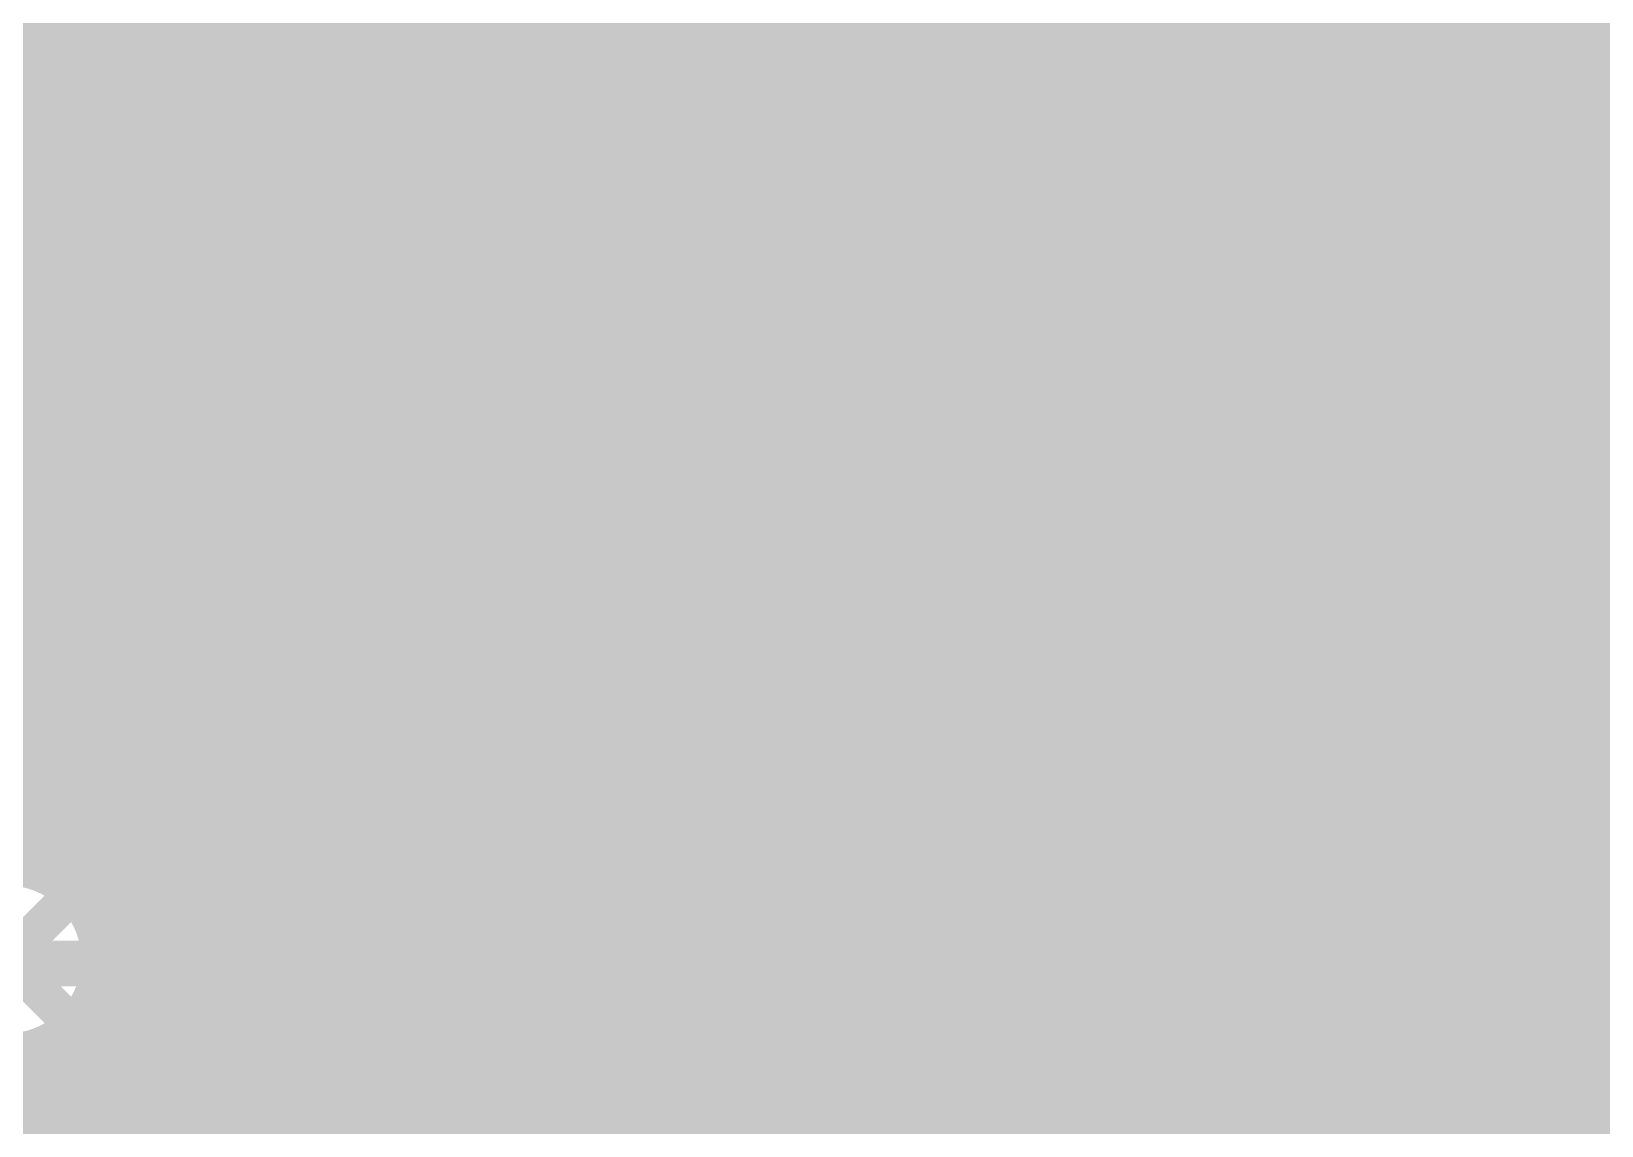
# Model space of a CAD drawing. Extents: x -3 to 92, y -53 to 125.
# Drawn here: x 9.05 to 19.73, y 26.81 to 34.25 of the extents above; entities that cross this region are included whole.
import ezdxf

# ---------------------------------------------------------------- set-up
doc = ezdxf.new("R2010")
doc.units = 0
doc.header["$MEASUREMENT"] = 0
doc.layers.get('0').update_dxf_attribs({"linetype": 'CONTINUOUS'})
for name, color, linetype in [('23-325-0_AST', 7, 'CONTINUOUS'), ('23-325-0_BOT', 7, 'CONTINUOUS'), ('23-325-0_DRD', 2, 'CONTINUOUS'), ('23-325-0_IN1', 4, 'CONTINUOUS'), ('23-325-0_IN2', 3, 'CONTINUOUS'), ('23-325-0_SMT', 10, 'CONTINUOUS'), ('23-325-0_SPT', 14, 'CONTINUOUS'), ('23-325-0_SST', 9, 'CONTINUOUS'), ('23-325-0_TOP', 12, 'CONTINUOUS'), ('THRUHOLE_TAP', 8, 'CONTINUOUS')]:
    doc.layers.add(name, color=color, linetype=linetype)

# ---------------------------------------------------------------- blocks, each defined once
blk = doc.blocks.new('OBLONG_52')
at = {"const_width": 0.29972}
blk.add_lwpolyline([(0.59944, 0), (-0.59944, 0)], dxfattribs=at)
at = {"const_width": 0.14986}
for points in [[(-0.67437, 0, 1), (-0.52451, 0, 1)], [(0.52451, 0, 1), (0.67437, 0, 1)]]:
    blk.add_lwpolyline(points, format="xyb", close=True, dxfattribs=at)
blk = doc.blocks.new('ROUND_68')
at = {"const_width": 0.29972}
blk.add_lwpolyline([(-0.14986, 0, 1), (0.14986, 0, 1)], format="xyb", close=True, dxfattribs=at)
blk = doc.blocks.new('ROUND_78')
at = {"const_width": 0.29972}
blk.add_lwpolyline([(-0.14986, 0, 1), (0.14986, 0, 1)], format="xyb", close=True, dxfattribs=at)
blk = doc.blocks.new('ROUND_79')
at = {"const_width": 0.29972}
blk.add_lwpolyline([(-0.14986, 0, 1), (0.14986, 0, 1)], format="xyb", close=True, dxfattribs=at)
blk = doc.blocks.new('RECTANGLE_7')
blk.add_solid([(0.4064, 0.4826), (0.4064, -0.4826), (-0.4064, 0.4826), (-0.4064, -0.4826)])
blk = doc.blocks.new('ROUND_84')
at = {"const_width": 0.10033}
blk.add_lwpolyline([(-0.050164, 0, 1), (0.050164, 0, 1)], format="xyb", close=True, dxfattribs=at)

msp = doc.modelspace()

# ---------------------------------------------------------------- linework, layer by layer
at = {"layer": '23-325-0_AST', "const_width": 0.1524}
for points in [[(7.4295, 34.0995), (10.3505, 34.0995), (10.3505, 35.7378), (7.4295, 35.7378), (7.4295, 34.0995)], [(11.2395, 34.0995), (14.1605, 34.0995), (14.1605, 35.7378), (11.2395, 35.7378), (11.2395, 34.0995)], [(15.0495, 34.0995), (17.9705, 34.0995), (17.9705, 35.7378), (15.0495, 35.7378), (15.0495, 34.0995)], [(10.3505, 33.8455), (7.4295, 33.8455), (7.4295, 32.2072), (10.3505, 32.2072), (10.3505, 33.8455)], [(17.9705, 33.8455), (15.0495, 33.8455), (15.0495, 32.2072), (17.9705, 32.2072), (17.9705, 33.8455)], [(9.11352, 32.54756), (8.63854, 32.54756), (9.11352, 33.22574), (9.11352, 33.39592), (9.05256, 33.56356), (8.69696, 33.56356), (8.63854, 33.39592)], [(9.53516, 33.05556), (9.89076, 33.05556), (9.95172, 32.88792), (9.95172, 32.71774), (9.89076, 32.54756), (9.53516, 32.54756), (9.47674, 32.71774), (9.47674, 32.88792), (9.71296, 33.56356)], [(15.42034, 33.05556), (15.77594, 33.05556), (15.89532, 33.22574), (15.89532, 33.39592), (15.77594, 33.56356), (15.42034, 33.56356), (15.42034, 32.54756)], [(16.25854, 32.71774), (16.31696, 32.54756), (16.67256, 32.54756), (16.73352, 32.71774), (16.73352, 33.05556), (16.61414, 33.22574), (16.25854, 33.22574), (16.25854, 33.56356), (16.73352, 33.56356)], [(17.27454, 32.54756), (17.15516, 32.71774), (17.09674, 32.88792), (17.09674, 33.22574), (17.15516, 33.39592), (17.27454, 33.56356), (17.39392, 33.56356), (17.51076, 33.39592), (17.57172, 33.22574), (17.57172, 32.88792), (17.51076, 32.71774), (17.39392, 32.54756), (17.27454, 32.54756)], [(15.71752, 33.05556), (15.89532, 32.54756)], [(17.9705, 31.9405), (15.0495, 31.9405), (15.0495, 30.3022), (17.9705, 30.3022), (17.9705, 31.9405)], [(15.54734, 31.15056), (15.90294, 31.15056), (16.02232, 31.32074), (16.02232, 31.49092), (15.90294, 31.65856), (15.54734, 31.65856), (15.54734, 30.64256)], [(16.38554, 30.81274), (16.44396, 30.64256), (16.79956, 30.64256), (16.86052, 30.81274), (16.86052, 31.15056), (16.74114, 31.32074), (16.38554, 31.32074), (16.38554, 31.65856), (16.86052, 31.65856)], [(17.69872, 30.98292), (17.22374, 30.98292), (17.45996, 31.65856), (17.57934, 31.65856), (17.57934, 30.64256)], [(15.84452, 31.15056), (16.02232, 30.64256)], [(7.9502, 30.98038), (7.44982, 30.48), (7.44982, 25.9842), (11.8491, 25.9842), (11.8491, 31.07944), (8.04926, 31.07944), (7.9502, 30.98038)], [(17.9705, 30.0355), (15.0495, 30.0355), (15.0495, 28.3972), (17.9705, 28.3972), (17.9705, 30.0355)], [(15.42034, 29.24556), (15.77594, 29.24556), (15.89532, 29.41574), (15.89532, 29.58592), (15.77594, 29.75356), (15.42034, 29.75356), (15.42034, 28.73756)], [(16.25854, 28.90774), (16.31696, 28.73756), (16.67256, 28.73756), (16.73352, 28.90774), (16.73352, 29.24556), (16.61414, 29.41574), (16.25854, 29.41574), (16.25854, 29.75356), (16.73352, 29.75356)], [(17.09674, 28.90774), (17.15516, 28.73756), (17.51076, 28.73756), (17.57172, 28.90774), (17.57172, 29.24556), (17.45234, 29.41574), (17.09674, 29.41574), (17.09674, 29.75356), (17.57172, 29.75356)], [(15.71752, 29.24556), (15.89532, 28.73756)], [(9.64946, 28.73248), (9.64946, 29.08808), (9.81964, 29.1465), (9.98982, 29.1465), (10.15746, 29.08808), (10.15746, 28.73248), (9.98982, 28.67152), (9.81964, 28.67152), (9.14146, 28.91028)], [(9.14146, 28.3083), (9.98982, 28.3083), (10.15746, 28.24988), (10.15746, 27.89428), (9.98982, 27.83332), (9.14146, 27.83332)], [(15.0495, 26.4795), (17.9705, 26.4795), (17.9705, 28.1178), (15.0495, 28.1178), (15.0495, 26.4795)], [(15.4305, 27.22626), (15.7861, 27.22626), (15.90548, 27.3939), (15.90548, 27.56408), (15.7861, 27.73426), (15.4305, 27.73426), (15.4305, 26.71826)], [(16.74368, 27.05608), (16.2687, 27.05608), (16.50746, 27.73426), (16.6243, 27.73426), (16.6243, 26.71826)], [(17.22628, 26.71826), (17.58188, 27.73426), (17.1069, 27.73426)], [(15.72768, 27.22626), (15.90548, 26.71826)]]:
    msp.add_lwpolyline(points, dxfattribs=at)
at = {"layer": '23-325-0_BOT', "const_width": 0.254}
for points in [[(12.2174, 44.831), (12.2174, -4.572)], [(12.446, 44.831), (12.446, -4.572)], [(12.6746, 44.831), (12.6746, -4.572)], [(12.9032, 44.831), (12.9032, -4.572)], [(13.1318, 44.831), (13.1318, -4.572)], [(13.3604, 44.831), (13.3604, -4.572)], [(13.589, 44.831), (13.589, -4.572)], [(13.8176, 44.831), (13.8176, -4.572)], [(14.0462, 44.831), (14.0462, -4.572)], [(14.2748, 44.831), (14.2748, -4.572)], [(14.5034, 44.831), (14.5034, -4.572)], [(14.732, 44.831), (14.732, -4.572)], [(14.9606, 44.831), (14.9606, -4.572)], [(15.1892, 44.831), (15.1892, -4.572)], [(15.4178, 44.831), (15.4178, -4.572)], [(15.6464, 44.831), (15.6464, -4.572)], [(15.875, 44.831), (15.875, -4.572)], [(16.1036, 44.831), (16.1036, -4.572)], [(16.3322, 44.831), (16.3322, -4.572)], [(19.304, 44.831), (19.304, -4.572)], [(19.5326, 44.831), (19.5326, -4.572)], [(19.6723, 44.831), (19.6723, 21.59)], [(9.3472, 40.8051), (9.3472, 28.3718)], [(9.4742, 40.6781), (9.4742, 28.17622)], [(9.7028, 40.4495), (9.7028, -4.572)], [(9.9314, 40.2209), (9.9314, -4.572)], [(10.16, 39.9923), (10.16, -4.572)], [(10.3886, 39.7637), (10.3886, -4.572)], [(10.6172, 39.5351), (10.6172, -4.572)], [(10.8458, 39.13378), (10.8458, -4.572)], [(11.9888, 39.0779), (11.9888, -4.572)], [(11.0744, 38.8493), (11.0744, -4.572)], [(11.303, 38.75278), (11.303, -4.572)], [(11.5316, 38.7477), (11.5316, -4.572)], [(11.7602, 38.83406), (11.7602, -4.572)], [(17.9324, 38.32098), (17.9324, 25.98674)], [(19.0754, 38.14572), (19.0754, -4.572)], [(18.161, 37.97808), (18.161, 26.02992)], [(18.8468, 37.92982), (18.8468, -4.572)], [(18.3896, 37.86886), (18.3896, 25.98674)], [(18.6182, 37.85616), (18.6182, 25.8318)], [(16.5608, 37.22878), (16.5608, -4.572)], [(16.7894, 35.6616), (16.7894, -4.572)], [(17.7038, 35.60826), (17.7038, 25.8318)], [(17.018, 35.49142), (17.018, -4.572)], [(17.2466, 35.43808), (17.2466, -4.572)], [(17.4752, 35.4711), (17.4752, 23.94966)], [(19.6723, 34.29), (9.3472, 34.29)], [(19.6723, 34.0614), (9.3472, 34.0614)], [(19.6723, 33.8328), (9.3472, 33.8328)], [(19.6723, 33.6042), (9.3472, 33.6042)], [(19.6723, 33.3756), (9.3472, 33.3756)], [(19.6723, 33.147), (9.3472, 33.147)], [(19.6723, 32.9184), (9.3472, 32.9184)], [(19.6723, 32.6898), (9.3472, 32.6898)], [(19.6723, 32.4612), (9.3472, 32.4612)], [(19.6723, 32.2326), (9.3472, 32.2326)], [(19.6723, 32.004), (9.3472, 32.004)], [(19.6723, 31.7754), (9.3472, 31.7754)], [(19.6723, 31.5468), (9.3472, 31.5468)], [(19.6723, 31.3182), (9.3472, 31.3182)], [(19.6723, 31.0896), (9.3472, 31.0896)], [(19.6723, 30.861), (9.3472, 30.861)], [(19.6723, 30.6324), (9.3472, 30.6324)], [(19.6723, 30.4038), (9.3472, 30.4038)], [(19.6723, 30.1752), (9.3472, 30.1752)], [(19.6723, 29.9466), (9.3472, 29.9466)], [(19.6723, 29.718), (9.3472, 29.718)], [(19.6723, 29.4894), (9.3472, 29.4894)], [(19.6723, 29.2608), (9.3472, 29.2608)], [(19.6723, 29.0322), (9.3472, 29.0322)], [(19.6723, 28.8036), (9.3472, 28.8036)], [(19.6723, 28.575), (9.3472, 28.575)], [(19.6723, 28.3464), (9.37006, 28.3464)], [(19.6723, 28.1178), (9.49452, 28.1178)], [(19.6723, 27.8892), (9.51738, 27.8892)], [(19.6723, 27.6606), (9.45388, 27.6606)], [(9.4742, 27.70378), (9.4742, -4.572)], [(9.2456, 27.4193), (9.2456, -4.572)], [(19.6723, 27.432), (9.26084, 27.432)], [(9.017, 27.32278), (9.017, -4.572)], [(19.6723, 27.2034), (-1.0033, 27.2034)], [(19.6723, 26.9748), (-1.0033, 26.9748)], [(19.6723, 26.7462), (-1.0287, 26.7462)]]:
    msp.add_lwpolyline(points, dxfattribs=at)
for points in [[(9.51992, 27.94, 0.1914994), (9.34796, 28.37252)], [(8.89, 27.31008, 0.4142136), (9.51992, 27.94)]]:
    msp.add_lwpolyline(points, format="xyb", dxfattribs=at)
at = {"layer": '23-325-0_DRD', "const_width": 0.254}
for points in [[(11.43, 35.56), (10.16, 34.29)], [(11.43, 34.29), (10.16, 35.56)], [(11.43, 35.56), (10.16, 34.29)], [(11.43, 34.29), (10.16, 35.56)], [(19.05, 29.845), (17.78, 28.575)], [(19.05, 28.575), (17.78, 29.845)], [(19.05, 29.845), (17.78, 28.575)], [(19.05, 28.575), (17.78, 29.845)], [(15.367, 29.16428), (14.097, 27.89428)], [(15.367, 27.89428), (14.097, 29.16428)], [(15.367, 29.16428), (14.097, 27.89428)], [(15.367, 27.89428), (14.097, 29.16428)], [(9.525, 28.575), (8.255, 27.305)], [(9.525, 27.305), (8.255, 28.575)]]:
    msp.add_lwpolyline(points, dxfattribs=at)
at = {"layer": '23-325-0_IN1', "const_width": 0.254}
for points in [[(13.589, 124.46), (13.589, -4.572)], [(13.8176, 124.46), (13.8176, -4.572)], [(14.0462, 124.46), (14.0462, -4.572)], [(14.2748, 124.46), (14.2748, -4.572)], [(14.5034, 124.46), (14.5034, -4.572)], [(15.875, 124.46), (15.875, -4.572)], [(16.1036, 124.46), (16.1036, -4.572)], [(19.304, 124.46), (19.304, -4.572)], [(19.5326, 124.46), (19.5326, -4.572)], [(19.7612, 107.6579), (19.7612, 21.87956)], [(13.3604, 104.9274), (13.3604, -4.572)], [(13.1318, 80.18526), (13.1318, -4.572)], [(9.017, 75.95108), (9.017, 28.55722)], [(9.2456, 75.84186), (9.2456, 28.4607)], [(9.4742, 75.82916), (9.4742, 28.17622)], [(12.9032, 74.49566), (12.9032, -4.572)], [(16.3322, 74.47026), (16.3322, -4.572)], [(12.2174, 74.34326), (12.2174, -4.572)], [(12.446, 74.30008), (12.446, -4.572)], [(12.6746, 74.34326), (12.6746, -4.572)], [(14.732, 53.85562), (14.732, -4.572)], [(15.6464, 53.7464), (15.6464, -4.572)], [(14.9606, 53.66512), (14.9606, -4.572)], [(15.1892, 53.60162), (15.1892, -4.572)], [(15.4178, 53.62448), (15.4178, -4.572)], [(9.7028, 41.85666), (9.7028, -4.572)], [(10.6172, 41.85666), (10.6172, -4.572)], [(9.9314, 41.70426), (9.9314, -4.572)], [(10.16, 41.66108), (10.16, -4.572)], [(10.3886, 41.70426), (10.3886, -4.572)], [(10.8458, 39.13378), (10.8458, -4.572)], [(11.9888, 39.0779), (11.9888, -4.572)], [(11.0744, 38.8493), (11.0744, -4.572)], [(11.303, 38.75278), (11.303, -4.572)], [(11.5316, 38.7477), (11.5316, -4.572)], [(11.7602, 38.83406), (11.7602, -4.572)], [(17.9324, 38.32098), (17.9324, 25.98674)], [(19.0754, 38.14572), (19.0754, -4.572)], [(18.161, 37.97808), (18.161, 26.02992)], [(18.8468, 37.92982), (18.8468, -4.572)], [(18.3896, 37.86886), (18.3896, 25.98674)], [(18.6182, 37.85616), (18.6182, 25.8318)], [(16.5608, 37.22878), (16.5608, -4.572)], [(16.7894, 35.6616), (16.7894, -4.572)], [(17.7038, 35.60826), (17.7038, 25.8318)], [(17.018, 35.49142), (17.018, -4.572)], [(17.2466, 35.43808), (17.2466, -4.572)], [(17.4752, 35.4711), (17.4752, 23.91156)], [(27.45486, 34.29), (-2.413, 34.29)], [(24.04618, 34.0614), (-2.413, 34.0614)], [(23.70328, 33.8328), (-2.413, 33.8328)], [(23.59406, 33.6042), (-2.413, 33.6042)], [(23.58136, 33.3756), (-2.413, 33.3756)], [(23.65502, 33.147), (-2.413, 33.147)], [(23.87092, 32.9184), (-1.1684, 32.9184)], [(31.5468, 32.6898), (-1.04648, 32.6898)], [(31.5468, 32.4612), (-1.02362, 32.4612)], [(31.5468, 32.2326), (-1.08712, 32.2326)], [(28.20162, 32.004), (-1.27762, 32.004)], [(28.01112, 31.7754), (-2.413, 31.7754)], [(27.94762, 31.5468), (-2.413, 31.5468)], [(27.97048, 31.3182), (-2.413, 31.3182)], [(28.0924, 31.0896), (-2.413, 31.0896)], [(39.9288, 30.861), (-2.413, 30.861)], [(39.9288, 30.6324), (-2.413, 30.6324)], [(39.9288, 30.4038), (2.70256, 30.4038)], [(39.96436, 30.1752), (2.94894, 30.1752)], [(40.17518, 29.9466), (3.0353, 29.9466)], [(86.36, 29.718), (3.03022, 29.718)], [(86.36, 29.4894), (2.9337, 29.4894)], [(44.7929, 29.2608), (2.64922, 29.2608)], [(44.54906, 29.0322), (-2.413, 29.0322)], [(44.4627, 28.8036), (-2.413, 28.8036)], [(44.46778, 28.575), (-2.413, 28.575)], [(44.5643, 28.3464), (9.37006, 28.3464)], [(44.84878, 28.1178), (9.49452, 28.1178)], [(86.36, 27.8892), (9.51738, 27.8892)], [(39.3446, 27.6606), (9.45388, 27.6606)], [(9.4742, 27.70378), (9.4742, -4.572)], [(9.2456, 27.4193), (9.2456, -4.572)], [(39.17442, 27.432), (9.26084, 27.432)], [(9.017, 27.32278), (9.017, -4.572)], [(39.12108, 27.2034), (-1.08712, 27.2034)], [(39.1541, 26.9748), (-1.02362, 26.9748)], [(39.29126, 26.7462), (-1.04648, 26.7462)]]:
    msp.add_lwpolyline(points, dxfattribs=at)
for points in [[(9.51992, 27.94, 0.4142136), (8.89, 28.56992)], [(8.89, 27.31008, 0.4142136), (9.51992, 27.94)]]:
    msp.add_lwpolyline(points, format="xyb", dxfattribs=at)
at = {"layer": '23-325-0_SST', "const_width": 0.1524}
for points in [[(7.4295, 34.0995), (10.3505, 34.0995), (10.3505, 35.7378), (7.4295, 35.7378), (7.4295, 34.0995)], [(11.2395, 34.0995), (14.1605, 34.0995), (14.1605, 35.7378), (11.2395, 35.7378), (11.2395, 34.0995)], [(15.0495, 34.0995), (17.9705, 34.0995), (17.9705, 35.7378), (15.0495, 35.7378), (15.0495, 34.0995)], [(10.3505, 33.8455), (7.4295, 33.8455), (7.4295, 32.2072), (10.3505, 32.2072), (10.3505, 33.8455)], [(11.50366, 33.2994), (11.85926, 33.2994), (11.9761, 33.46958), (11.9761, 33.63976), (11.85926, 33.8074), (11.50366, 33.8074), (11.50366, 32.7914)], [(12.34186, 32.96158), (12.40028, 32.7914), (12.75588, 32.7914), (12.8143, 32.96158), (12.8143, 33.2994), (12.69746, 33.46958), (12.34186, 33.46958), (12.34186, 33.8074), (12.8143, 33.8074)], [(13.18006, 32.96158), (13.2969, 32.7914), (13.53566, 32.7914), (13.6525, 32.96158), (13.6525, 33.13176), (13.41628, 33.46958), (13.6525, 33.8074), (13.18006, 33.8074)], [(17.9705, 33.8455), (15.0495, 33.8455), (15.0495, 32.2072), (17.9705, 32.2072), (17.9705, 33.8455)], [(11.7983, 33.2994), (11.9761, 32.7914)], [(18.46072, 32.69742), (18.81632, 32.69742), (18.93316, 32.86506), (18.93316, 33.03524), (18.81632, 33.20542), (18.46072, 33.20542), (18.46072, 32.18942)], [(19.29892, 32.35706), (19.35734, 32.18942), (19.71294, 32.18942), (19.77136, 32.35706), (19.77136, 32.69742), (19.65452, 32.86506), (19.29892, 32.86506), (19.29892, 33.20542), (19.77136, 33.20542)], [(18.75536, 32.69742), (18.93316, 32.18942)], [(11.18616, 31.59506), (11.12774, 31.42742), (10.77214, 31.42742), (10.71372, 31.59506), (10.71372, 32.27324), (10.77214, 32.44342), (11.12774, 32.44342), (11.18616, 32.27324)], [(12.02436, 31.42742), (11.55192, 31.42742), (12.02436, 32.10306), (12.02436, 32.27324), (11.96594, 32.44342), (11.61034, 32.44342), (11.55192, 32.27324)], [(12.44854, 31.93542), (12.80414, 31.93542), (12.86256, 31.76524), (12.86256, 31.59506), (12.80414, 31.42742), (12.44854, 31.42742), (12.39012, 31.59506), (12.39012, 31.76524), (12.62634, 32.44342)], [(17.9705, 31.9405), (15.0495, 31.9405), (15.0495, 30.3022), (17.9705, 30.3022), (17.9705, 31.9405)], [(18.46072, 31.04642), (18.81632, 31.04642), (18.93316, 31.21406), (18.93316, 31.38424), (18.81632, 31.55442), (18.46072, 31.55442), (18.46072, 30.53842)], [(19.29892, 30.70606), (19.35734, 30.53842), (19.71294, 30.53842), (19.77136, 30.70606), (19.77136, 31.04642), (19.65452, 31.21406), (19.29892, 31.21406), (19.29892, 31.55442), (19.77136, 31.55442)], [(7.9502, 30.98038), (8.04926, 31.07944), (11.8491, 31.07944), (11.8491, 25.9842), (7.44982, 25.9842), (7.44982, 26.08326), (7.44982, 30.48), (7.9502, 30.98038)], [(18.75536, 31.04642), (18.93316, 30.53842)], [(17.9705, 30.0355), (15.0495, 30.0355), (15.0495, 28.3972), (17.9705, 28.3972), (17.9705, 30.0355)], [(18.33372, 29.26842), (18.68932, 29.26842), (18.80616, 29.43606), (18.80616, 29.60624), (18.68932, 29.77642), (18.33372, 29.77642), (18.33372, 28.76042)], [(19.17192, 28.92806), (19.23034, 28.76042), (19.58594, 28.76042), (19.64436, 28.92806), (19.64436, 29.26842), (19.52752, 29.43606), (19.17192, 29.43606), (19.17192, 29.77642), (19.64436, 29.77642)], [(18.62836, 29.26842), (18.80616, 28.76042)], [(15.0495, 26.4795), (17.9705, 26.4795), (17.9705, 28.1178), (15.0495, 28.1178), (15.0495, 26.4795)], [(18.36166, 27.4574), (18.71726, 27.4574), (18.8341, 27.62758), (18.8341, 27.79776), (18.71726, 27.9654), (18.36166, 27.9654), (18.36166, 26.9494)], [(19.6723, 27.28976), (19.19986, 27.28976), (19.43608, 27.9654), (19.55546, 27.9654), (19.55546, 26.9494)], [(18.6563, 27.4574), (18.8341, 26.9494)]]:
    msp.add_lwpolyline(points, dxfattribs=at)
at = {"layer": '23-325-0_TOP', "const_width": 0.254}
for points in [[(36.56076, 36.195), (36.56076, 35.16376), (33.655, 32.258), (28.321, 32.258), (27.305, 31.242), (27.305, 30.861), (25.654, 29.21), (20.701, 29.21), (19.431, 30.48), (19.431, 61.976), (17.272, 64.135), (17.2212, 64.135)], [(10.3886, 38.2778), (10.3886, 31.15056)], [(10.6172, 38.2778), (10.6172, 30.92196)], [(10.8458, 38.2778), (10.8458, 30.69336)], [(11.0744, 38.2778), (11.0744, 30.46476)], [(18.9738, 38.02126), (18.9738, 30.48)], [(18.161, 37.97808), (18.161, 26.02992)], [(18.8468, 37.92982), (18.8468, 21.0566)], [(18.3896, 37.86886), (18.3896, 25.98674)], [(18.6182, 37.85616), (18.6182, 25.8318)], [(10.3378, 35.7378), (10.3378, 34.1122)], [(11.2522, 35.7378), (11.2522, 34.1122)], [(17.9578, 35.7378), (17.9578, 34.1122), (16.5354, 34.1122)], [(9.6012, 34.925), (9.6012, 33.02)], [(11.9888, 34.1122), (11.9888, 34.925)], [(15.7988, 34.925), (15.7988, 33.02)], [(14.1478, 34.4678), (14.1478, 34.1122)], [(14.2748, 34.4678), (14.2748, 30.9372)], [(14.5034, 34.4678), (14.5034, 30.9372)], [(14.732, 34.4678), (14.732, 31.12516)], [(14.9606, 34.4678), (14.9606, 31.35376)], [(15.0622, 34.4678), (15.0622, 34.1122)], [(11.2522, 34.3154), (10.3378, 34.3154)], [(15.0622, 34.3154), (14.1478, 34.3154)], [(18.9738, 34.3154), (17.9578, 34.3154)], [(9.144, 34.0868), (6.2484, 34.0868)], [(9.144, 34.1122), (8.9154, 34.1122)], [(9.017, 34.1122), (9.017, 33.8328)], [(9.144, 34.1122), (9.144, 33.8328)], [(10.0584, 34.1122), (10.0584, 33.8328)], [(10.3378, 34.1122), (10.0584, 34.1122)], [(15.3416, 34.0868), (10.0584, 34.0868)], [(10.16, 34.1122), (10.16, 33.8328)], [(12.7254, 34.1122), (12.6746, 34.1122), (11.2522, 34.1122)], [(11.303, 34.1122), (11.303, 30.23616)], [(11.5316, 34.1122), (11.5316, 30.00756)], [(11.7602, 34.1122), (11.7602, 29.77896)], [(11.9888, 34.1122), (11.9888, 30.79496)], [(12.2174, 34.1122), (12.2174, 30.93974)], [(12.446, 34.1122), (12.446, 30.96006)], [(12.6746, 34.1122), (12.6746, 30.96006)], [(14.1478, 34.1122), (12.7254, 34.1122)], [(12.9032, 34.1122), (12.9032, 30.96006)], [(13.1318, 34.1122), (13.1318, 30.96006)], [(13.3604, 34.1122), (13.3604, 30.96006)], [(13.589, 34.1122), (13.589, 30.95752)], [(13.8176, 34.1122), (13.8176, 30.9372)], [(14.0462, 34.1122), (14.0462, 30.9372)], [(15.3416, 34.1122), (15.0622, 34.1122)], [(15.1892, 34.1122), (15.1892, 33.8328)], [(15.3416, 34.1122), (15.3416, 33.8328)], [(16.256, 34.1122), (16.256, 33.8328)], [(16.4846, 34.1122), (16.256, 34.1122)], [(18.9738, 34.0868), (16.256, 34.0868)], [(16.3322, 34.1122), (16.3322, 33.8328)], [(16.5354, 34.1122), (16.4846, 34.1122)], [(16.5608, 34.1122), (16.5608, 33.8328)], [(16.7894, 34.1122), (16.7894, 33.8328)], [(17.018, 34.1122), (17.018, 33.8328)], [(17.2466, 34.1122), (17.2466, 33.8328)], [(17.4752, 34.1122), (17.4752, 33.8328)], [(17.7038, 34.1122), (17.7038, 33.8328)], [(17.9324, 34.1122), (17.9324, 33.8328)], [(9.144, 33.8582), (6.2484, 33.8582)], [(9.144, 33.8328), (8.9154, 33.8328)], [(15.3416, 33.8582), (10.0584, 33.8582)], [(10.3378, 33.8328), (10.0584, 33.8328)], [(10.3378, 33.8328), (10.3378, 32.2072)], [(15.0622, 33.8328), (15.0622, 32.2072)], [(15.3416, 33.8328), (15.0622, 33.8328)], [(18.9738, 33.8582), (16.256, 33.8582)], [(16.4846, 33.8328), (16.256, 33.8328)], [(16.5354, 33.8328), (16.4846, 33.8328)], [(17.9578, 33.8328), (16.5354, 33.8328)], [(17.9578, 33.8328), (17.9578, 32.2072)], [(15.0622, 33.6296), (10.3378, 33.6296)], [(18.9738, 33.6296), (17.9578, 33.6296)], [(15.0622, 33.401), (10.3378, 33.401)], [(18.9738, 33.401), (17.9578, 33.401)], [(15.0622, 33.1724), (10.3378, 33.1724)], [(18.9738, 33.1724), (17.9578, 33.1724)], [(12.94892, 29.17952), (11.71448, 29.17952), (9.6012, 31.2928), (9.6012, 33.02)], [(17.2212, 33.02), (17.2212, 32.5374), (15.7988, 31.115)], [(15.0622, 32.9438), (10.3378, 32.9438)], [(18.9738, 32.9438), (17.9578, 32.9438)], [(15.0622, 32.7152), (10.3378, 32.7152)], [(18.9738, 32.7152), (17.9578, 32.7152)], [(15.0622, 32.4866), (10.3378, 32.4866)], [(18.9738, 32.4866), (17.9578, 32.4866)], [(15.0622, 32.258), (10.3378, 32.258)], [(18.9738, 32.258), (17.9578, 32.258)], [(9.144, 32.2072), (8.9154, 32.2072)], [(9.017, 32.2072), (9.017, 28.55722)], [(9.144, 32.2072), (9.144, 31.2928)], [(10.3378, 32.2072), (10.0584, 32.2072)], [(10.0584, 32.2072), (10.0584, 31.48076)], [(10.16, 32.2072), (10.16, 31.37916)], [(16.2433, 32.2072), (15.0622, 32.2072)], [(15.1892, 32.2072), (15.1892, 31.9278)], [(15.4178, 32.2072), (15.4178, 31.9278)], [(15.6464, 32.2072), (15.6464, 31.9278)], [(15.875, 32.2072), (15.875, 31.9278)], [(16.2433, 32.2072), (15.9639, 31.9278)], [(16.1036, 32.2072), (16.1036, 32.06496)], [(17.53616, 32.2072), (17.25676, 31.9278)], [(17.4752, 32.1437), (17.4752, 31.9278)], [(17.9578, 32.2072), (17.53616, 32.2072)], [(17.7038, 32.2072), (17.7038, 31.9278)], [(17.9324, 32.2072), (17.9324, 31.9278)], [(9.144, 32.0294), (7.60476, 32.0294)], [(16.0655, 32.0294), (10.0584, 32.0294)], [(18.9738, 32.0294), (17.35836, 32.0294)], [(15.0622, 31.9278), (15.0622, 31.45536)], [(15.9639, 31.9278), (15.0622, 31.9278)], [(17.9578, 31.9278), (17.25676, 31.9278)], [(17.9578, 31.9278), (17.9578, 30.3022), (17.53616, 30.3022)], [(9.144, 31.8008), (7.83336, 31.8008)], [(15.0622, 31.8008), (10.0584, 31.8008)], [(18.9738, 31.8008), (17.9578, 31.8008)], [(9.144, 31.5722), (8.06196, 31.5722)], [(15.0622, 31.5722), (10.0584, 31.5722)], [(10.0584, 31.48076), (11.90244, 29.63672)], [(18.9738, 31.5722), (17.9578, 31.5722)], [(15.04442, 31.43758), (14.5415, 30.9372)], [(15.0622, 31.45536), (15.04393, 31.43807)], [(15.0622, 31.45536), (15.04393, 31.43807)], [(9.144, 31.3436), (8.29056, 31.3436)], [(14.9479, 31.3436), (10.19556, 31.3436)], [(18.9738, 31.3436), (17.9578, 31.3436)], [(9.17956, 31.115), (8.44042, 31.115)], [(14.7193, 31.115), (10.42416, 31.115)], [(12.94892, 30.48), (14.732, 30.48), (15.367, 31.115), (15.7988, 31.115)], [(17.2212, 31.115), (17.2212, 30.6324), (15.7988, 29.21)], [(18.9738, 31.115), (17.9578, 31.115)], [(9.2456, 31.00578), (9.2456, 28.4607)], [(9.28116, 30.96514), (11.38936, 28.85694)], [(13.54836, 30.96006), (12.34948, 30.96006)], [(14.5415, 30.9372), (13.69568, 30.9372)], [(9.3599, 30.8864), (8.4582, 30.8864)], [(12.09548, 30.8864), (10.65276, 30.8864)], [(18.9738, 30.8864), (17.9578, 30.8864)], [(9.4742, 30.7721), (9.4742, 28.3972)], [(9.5885, 30.6578), (8.4582, 30.6578)], [(11.90498, 30.6578), (10.88136, 30.6578)], [(18.9738, 30.6578), (17.9578, 30.6578)], [(9.7028, 30.5435), (9.7028, 28.3972)], [(9.8171, 30.4292), (8.4582, 30.4292)], [(11.87196, 30.4292), (11.10996, 30.4292)], [(18.97634, 30.4292), (17.9578, 30.4292)], [(9.9314, 30.3149), (9.9314, 28.3972)], [(17.53616, 30.3022), (17.25676, 30.0228)], [(17.7038, 30.3022), (17.7038, 30.0228)], [(17.9324, 30.3022), (17.9324, 30.0228)], [(10.0457, 30.2006), (8.4582, 30.2006)], [(11.95832, 30.2006), (11.33856, 30.2006)], [(19.06778, 30.2006), (17.43456, 30.2006)], [(17.4752, 30.2387), (17.4752, 30.0228)], [(19.0754, 30.19298), (19.0754, 21.0566)], [(10.16, 30.0863), (10.16, 28.3972)], [(19.11096, 30.15234), (20.37842, 28.88742)], [(17.9578, 30.0228), (17.25676, 30.0228)], [(17.9578, 30.0228), (17.9578, 28.3972)], [(10.2743, 29.972), (8.4582, 29.972)], [(11.89228, 29.972), (11.56716, 29.972)], [(19.2913, 29.972), (17.9578, 29.972)], [(19.304, 29.9593), (19.304, 21.0566)], [(10.3886, 29.8577), (10.3886, 28.3972)], [(15.7988, 29.21), (15.494, 29.21), (14.87424, 29.82976), (12.94892, 29.82976)], [(10.5029, 29.7434), (8.4582, 29.7434)], [(11.87704, 29.7434), (11.79576, 29.7434)], [(19.5199, 29.7434), (17.9578, 29.7434)], [(19.5326, 29.7307), (19.5326, 21.0566)], [(10.6172, 29.6291), (10.6172, 28.3972)], [(10.7315, 29.5148), (8.4582, 29.5148)], [(19.7485, 29.5148), (17.9578, 29.5148)], [(19.7612, 29.5021), (19.7612, 21.91766)], [(10.8458, 29.4005), (10.8458, 28.3972)], [(14.68374, 29.37256), (13.98778, 29.37256)], [(14.0462, 29.37256), (14.0462, 27.686)], [(14.2748, 29.37256), (14.2748, 27.686)], [(14.5034, 29.37256), (14.5034, 27.686)], [(14.68374, 29.37256), (15.0622, 28.9941)], [(10.9601, 29.2862), (8.4582, 29.2862)], [(14.7701, 29.2862), (14.01826, 29.2862)], [(14.732, 29.3243), (14.732, 27.686)], [(19.9771, 29.2862), (17.9578, 29.2862)], [(11.0744, 29.1719), (11.0744, 28.3972)], [(18.415, 29.21), (17.2212, 29.21)], [(17.2212, 29.21), (18.415, 29.21)], [(17.9578, 29.21), (17.2212, 29.21)], [(17.2212, 28.3972), (17.2212, 29.21)], [(11.1887, 29.0576), (8.4582, 29.0576)], [(14.9987, 29.0576), (14.01318, 29.0576)], [(14.9606, 29.0957), (14.9606, 27.686)], [(20.2057, 29.0576), (17.9578, 29.0576)], [(11.303, 28.9433), (11.303, 28.3972)], [(15.0622, 28.9941), (15.0622, 28.3972)], [(11.41984, 28.829), (8.4582, 28.829)], [(15.0622, 28.829), (13.92428, 28.829)], [(20.447, 28.829), (17.9578, 28.829)], [(11.5316, 28.76042), (11.5316, 28.3972)], [(11.91006, 28.72232), (11.71448, 28.72232)], [(11.7602, 28.72232), (11.7602, 28.3972)], [(11.8745, 28.6004), (8.4582, 28.6004)], [(15.0622, 28.6004), (14.02334, 28.6004)], [(22.6568, 28.6004), (17.9578, 28.6004)], [(11.86942, 28.52928), (12.94892, 28.52928)], [(14.732, 28.52928), (12.94892, 28.52928)], [(14.732, 28.52928), (12.94892, 28.52928)], [(14.02842, 28.52928), (12.94892, 28.52928)], [(11.88974, 28.3972), (9.3218, 28.3972)], [(16.4846, 28.3972), (15.0622, 28.3972)], [(15.1892, 28.3972), (15.1892, 28.1178)], [(15.4178, 28.3972), (15.4178, 28.1178)], [(15.6464, 28.3972), (15.6464, 28.1178)], [(15.875, 28.3972), (15.875, 28.1178)], [(16.1036, 28.3972), (16.1036, 28.1178)], [(16.3322, 28.3972), (16.3322, 28.1178)], [(16.5354, 28.3972), (16.4846, 28.3972)], [(17.9578, 28.3972), (16.5354, 28.3972)], [(16.5608, 28.3972), (16.5608, 28.1178)], [(16.7894, 28.3972), (16.7894, 28.1178)], [(17.018, 28.3972), (17.018, 28.1178)], [(17.2466, 28.3972), (17.2466, 28.1178)], [(17.4752, 28.3972), (17.4752, 28.1178)], [(17.7038, 28.3972), (17.7038, 28.1178)], [(17.9324, 28.3972), (17.9324, 28.1178)], [(22.6568, 28.3718), (14.00302, 28.3718)], [(22.6568, 28.1432), (13.94968, 28.1432)], [(15.0622, 28.1178), (15.0622, 27.686)], [(16.4846, 28.1178), (15.0622, 28.1178)], [(16.5354, 28.1178), (16.4846, 28.1178)], [(17.9578, 28.1178), (16.5354, 28.1178)], [(17.9578, 28.1178), (17.9578, 26.4922)], [(12.94892, 27.87904), (12.8905, 27.94), (8.89, 27.94)], [(15.0622, 27.9146), (14.02842, 27.9146)], [(22.6568, 27.9146), (17.9578, 27.9146)], [(15.0622, 27.686), (13.98778, 27.686)], [(15.0622, 27.686), (13.98778, 27.686)], [(22.6568, 27.686), (17.9578, 27.686)], [(22.6568, 27.4574), (17.9578, 27.4574)], [(17.2212, 27.305), (16.3322, 26.416), (14.986, 26.416), (14.097, 25.527), (9.271, 25.527), (7.56666, 27.2288), (6.35, 27.2288)], [(12.94892, 26.5811), (11.43, 26.5811), (11.43, 27.2288), (12.94892, 27.2288)], [(12.94892, 27.2288), (15.6718, 27.2288), (15.748, 27.305), (15.7988, 27.305)], [(22.6568, 27.2288), (17.9578, 27.2288)], [(24.0411, 27.0002), (17.9578, 27.0002)], [(26.30424, 26.7716), (17.9578, 26.7716)]]:
    msp.add_lwpolyline(points, dxfattribs=at)
for points in [[(9.144, 31.2928, 0.1989124), (9.27791, 30.96951)], [(9.144, 31.2928, 0.1989124), (9.27791, 30.96951)], [(12.34948, 30.96006, 0.4142136), (11.86942, 30.48)], [(13.69568, 30.9372, 0.0780875), (13.54836, 30.96035)], [(11.86942, 30.48, 0.1882329), (11.99634, 30.15481)], [(18.9738, 30.48, 0.1989124), (19.10771, 30.15671)], [(18.9738, 30.48, 0.1989124), (19.10771, 30.15671)], [(11.99642, 30.15488, 0.1882328), (11.86953, 29.82976)], [(11.86942, 29.82976, 0.1038524), (11.90996, 29.63668)], [(14.02842, 29.17952, 0.1038519), (13.98788, 29.3726)], [(13.90142, 28.8544, 0.1882328), (14.02831, 29.17952)], [(11.38936, 28.85694, 0.1999317), (11.71448, 28.72152)], [(14.02842, 28.52928, 0.1882328), (13.9015, 28.85447)], [(11.91006, 28.72232, 0.1038524), (11.86953, 28.52928)], [(9.3218, 28.3972, 0.1914993), (8.89, 28.56887)], [(11.86942, 28.52928, 0.0700547), (11.88808, 28.39672)], [(13.90142, 28.20416, 0.1882328), (14.02831, 28.52928)], [(14.02842, 27.87904, 0.1882328), (13.9015, 28.20423)], [(13.98778, 27.686, 0.1038524), (14.02831, 27.87904)]]:
    msp.add_lwpolyline(points, format="xyb", dxfattribs=at)

# ---------------------------------------------------------------- block references
at = {"layer": '23-325-0_AST'}
for p in [(12.94892, 30.48), (12.94892, 29.82976), (12.94892, 29.17952), (12.94892, 28.52928), (12.94892, 27.87904), (12.94892, 27.2288)]:
    msp.add_blockref('OBLONG_52', p, dxfattribs=at)
at = {"layer": '23-325-0_BOT'}
for name, p in [('ROUND_78', (18.415, 29.21)), ('ROUND_78', (14.732, 28.52928)), ('ROUND_68', (8.89, 27.94))]:
    msp.add_blockref(name, p, dxfattribs=at)
at = {"layer": '23-325-0_IN1'}
for name, p in [('ROUND_78', (18.415, 29.21)), ('ROUND_78', (14.732, 28.52928)), ('ROUND_79', (8.89, 27.94))]:
    msp.add_blockref(name, p, dxfattribs=at)
at = {"layer": '23-325-0_IN2'}
for name, p in [('ROUND_78', (18.415, 29.21)), ('ROUND_78', (14.732, 28.52928)), ('ROUND_68', (8.89, 27.94))]:
    msp.add_blockref(name, p, dxfattribs=at)
at = {"layer": '23-325-0_SMT'}
for name, p in [('RECTANGLE_7', (9.6012, 33.02)), ('RECTANGLE_7', (15.7988, 33.02)), ('RECTANGLE_7', (17.2212, 33.02)), ('RECTANGLE_7', (15.7988, 31.115)), ('RECTANGLE_7', (17.2212, 31.115)), ('OBLONG_52', (12.94892, 30.48)), ('OBLONG_52', (12.94892, 29.82976)), ('RECTANGLE_7', (15.7988, 29.21)), ('RECTANGLE_7', (17.2212, 29.21)), ('OBLONG_52', (12.94892, 29.17952)), ('OBLONG_52', (12.94892, 28.52928)), ('OBLONG_52', (12.94892, 27.87904)), ('RECTANGLE_7', (15.7988, 27.305)), ('RECTANGLE_7', (17.2212, 27.305)), ('OBLONG_52', (12.94892, 27.2288))]:
    msp.add_blockref(name, p, dxfattribs=at)
at = {"layer": '23-325-0_SPT'}
for name, p in [('RECTANGLE_7', (9.6012, 33.02)), ('RECTANGLE_7', (15.7988, 33.02)), ('RECTANGLE_7', (17.2212, 33.02)), ('RECTANGLE_7', (15.7988, 31.115)), ('RECTANGLE_7', (17.2212, 31.115)), ('OBLONG_52', (12.94892, 30.48)), ('OBLONG_52', (12.94892, 29.82976)), ('RECTANGLE_7', (15.7988, 29.21)), ('RECTANGLE_7', (17.2212, 29.21)), ('OBLONG_52', (12.94892, 29.17952)), ('OBLONG_52', (12.94892, 28.52928)), ('OBLONG_52', (12.94892, 27.87904)), ('RECTANGLE_7', (15.7988, 27.305)), ('RECTANGLE_7', (17.2212, 27.305)), ('OBLONG_52', (12.94892, 27.2288))]:
    msp.add_blockref(name, p, dxfattribs=at)
at = {"layer": '23-325-0_TOP'}
for name, p in [('RECTANGLE_7', (9.6012, 33.02)), ('RECTANGLE_7', (15.7988, 33.02)), ('RECTANGLE_7', (17.2212, 33.02)), ('RECTANGLE_7', (15.7988, 31.115)), ('RECTANGLE_7', (17.2212, 31.115)), ('OBLONG_52', (12.94892, 30.48)), ('OBLONG_52', (12.94892, 29.82976)), ('RECTANGLE_7', (15.7988, 29.21)), ('RECTANGLE_7', (17.2212, 29.21)), ('ROUND_68', (18.415, 29.21)), ('OBLONG_52', (12.94892, 29.17952)), ('ROUND_68', (14.732, 28.52928)), ('OBLONG_52', (12.94892, 28.52928)), ('ROUND_68', (8.89, 27.94)), ('OBLONG_52', (12.94892, 27.87904)), ('RECTANGLE_7', (15.7988, 27.305)), ('RECTANGLE_7', (17.2212, 27.305)), ('OBLONG_52', (12.94892, 27.2288))]:
    msp.add_blockref(name, p, dxfattribs=at)
at = {"layer": 'THRUHOLE_TAP'}
for p in [(18.415, 29.21), (14.732, 28.52928)]:
    msp.add_blockref('ROUND_84', p, dxfattribs=at)

doc.saveas('drawing.dxf')
